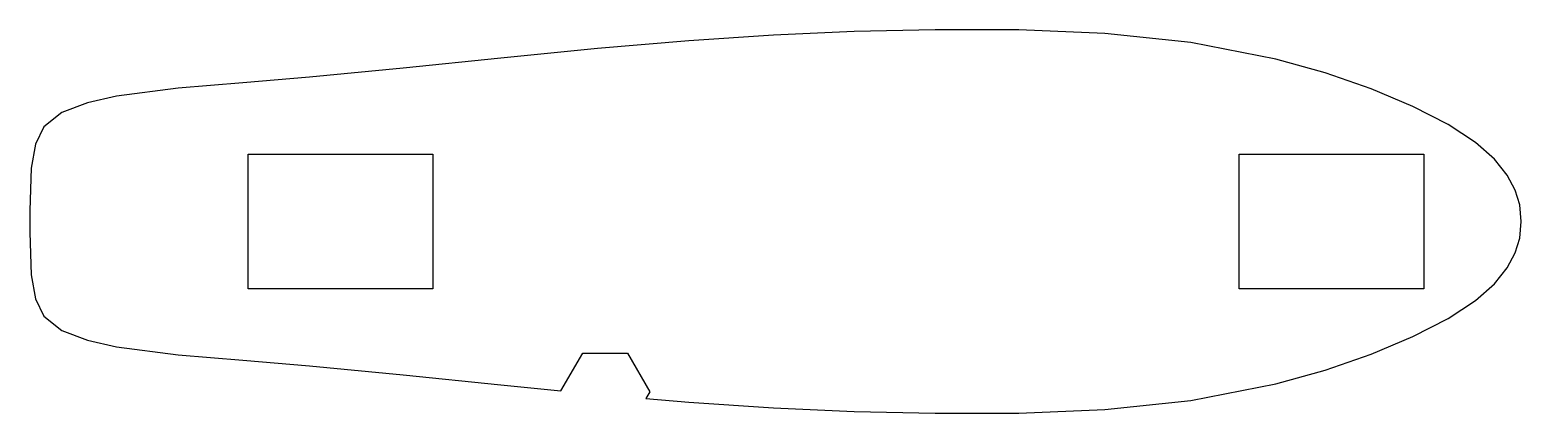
# Model space of a CAD drawing. Header units: metres. Extents: x -257 to 410, y -10 to 162.
import ezdxf

# ---------------------------------------------------------------- set-up
doc = ezdxf.new("R2010")
doc.units = ezdxf.units.M

msp = doc.modelspace()

# ---------------------------------------------------------------- linework, layer by layer
for p, q in [((111.328, 161.115), (75.2949, 159.543)), ((147.54, 161.911), (111.328, 161.115)), ((185.051, 161.888), (147.54, 161.911)), ((223.43, 160.304), (185.051, 161.888)), ((261.952, 156.238), (223.43, 160.304)), ((-3.32129, 153.522), (-46.585, 149.258)), ((37.4678, 157.042), (-3.32129, 153.522)), ((75.2949, 159.543), (37.4678, 157.042)), ((299.9, 148.804), (261.952, 156.238)), ((-46.585, 149.258), (-90.2314, 144.818)), ((321.894, 142.627), (299.9, 148.804)), ((-132.146, 140.78), (-161.899, 138.272)), ((-90.2314, 144.818), (-132.146, 140.78)), ((342.534, 135.476), (321.894, 142.627)), ((-190.919, 135.78), (-218.463, 132.187)), ((-161.899, 138.272), (-190.919, 135.78)), ((361.112, 127.665), (342.534, 135.476)), ((-231.403, 129.27), (-242.794, 124.947)), ((-218.463, 132.187), (-231.403, 129.27)), ((376.896, 119.547), (361.112, 127.665)), ((-242.794, 124.947), (-250.913, 118.564)), ((-250.913, 118.564), (-254.705, 110.757)), ((389.106, 111.56), (376.896, 119.547)), ((-254.705, 110.757), (-256.552, 100.116)), ((397.633, 104.001), (389.106, 111.56)), ((-256.552, 100.116), (-257.175, 81.1055)), ((-159.617, 46.0371), (-159.617, 106.362)), ((-159.617, 106.362), (-77.0674, 106.362)), ((-77.0674, 106.362), (-77.0674, 46.0371)), ((283.483, 46.0371), (283.483, 106.362)), ((283.483, 106.362), (366.034, 106.362)), ((366.034, 106.362), (366.034, 46.0371)), ((403.29, 96.8965), (397.633, 104.001)), ((406.917, 90.1377), (403.29, 96.8965)), ((408.911, 83.6973), (406.917, 90.1377)), ((-257.175, 81.1055), (-257.175, 71.2949)), ((409.575, 76.2002), (408.911, 83.6973)), ((408.911, 68.7031), (409.575, 76.2002)), ((-257.175, 71.2949), (-256.552, 52.2842)), ((406.917, 62.2627), (408.911, 68.7031)), ((403.29, 55.5039), (406.917, 62.2627)), ((397.633, 48.3994), (403.29, 55.5039)), ((-256.552, 52.2842), (-254.705, 41.6436)), ((389.106, 40.8408), (397.633, 48.3994)), ((-254.705, 41.6436), (-250.913, 33.835)), ((-77.0674, 46.0371), (-159.617, 46.0371)), ((366.034, 46.0371), (283.483, 46.0371)), ((376.896, 32.8525), (389.106, 40.8408)), ((-250.913, 33.835), (-242.794, 27.4521)), ((-242.794, 27.4521), (-231.403, 23.1309)), ((361.112, 24.7344), (376.896, 32.8525)), ((-231.403, 23.1309), (-218.463, 20.2129)), ((-218.463, 20.2129), (-190.919, 16.6191)), ((342.534, 16.9248), (361.112, 24.7344)), ((-190.919, 16.6191), (-161.899, 14.1279)), ((-161.899, 14.1279), (-132.146, 11.6201)), ((-19.7154, 0.49298), (-9.99998, 17.3205)), ((-9.99998, 17.3205), (10, 17.3205)), ((10, 17.3205), (20, 0)), ((321.894, 9.77344), (342.534, 16.9248)), ((-132.146, 11.6201), (-90.2314, 7.58203)), ((-90.2314, 7.58203), (-46.585, 3.1416)), ((299.9, 3.59668), (321.894, 9.77344)), ((-46.585, 3.1416), (-19.7154, 0.49298)), ((20, 0), (18.2757, -2.98657)), ((261.952, -3.83887), (299.9, 3.59668)), ((18.2757, -2.98657), (37.4678, -4.64258)), ((37.4678, -4.64258), (75.2949, -7.14258)), ((223.43, -7.90332), (261.952, -3.83887)), ((75.2949, -7.14258), (111.328, -8.71582)), ((111.328, -8.71582), (147.54, -9.51074)), ((147.54, -9.51074), (185.051, -9.48828)), ((185.051, -9.48828), (223.43, -7.90332))]:
    msp.add_line(p, q)

doc.saveas('drawing.dxf')
